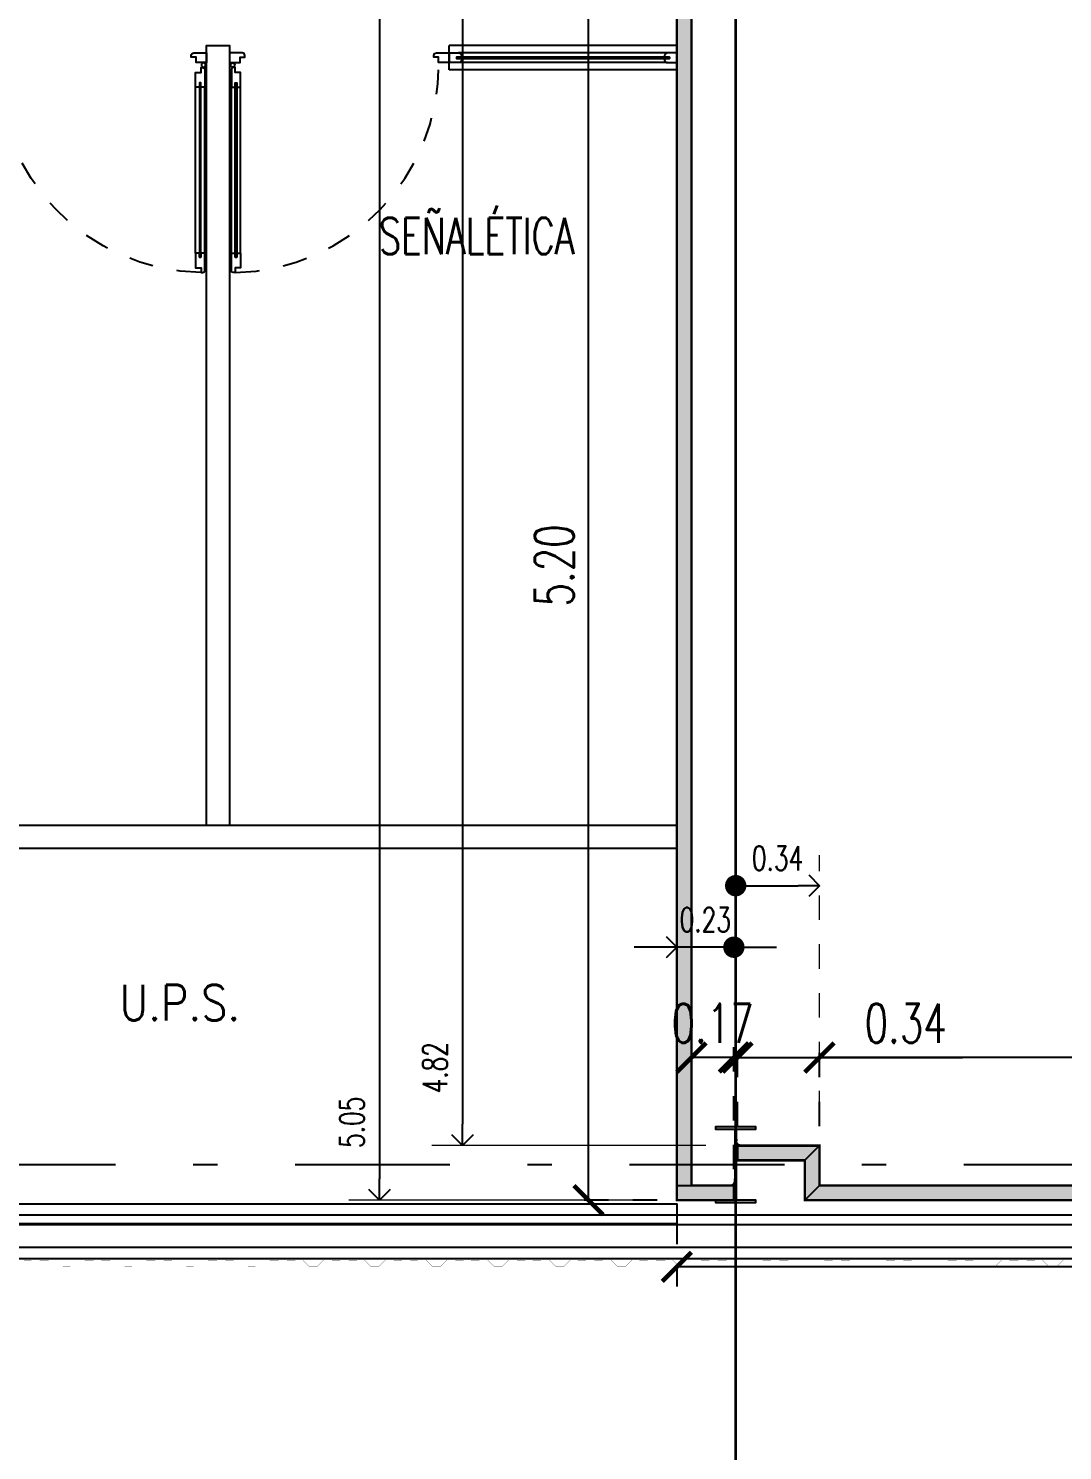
# Model space of a CAD drawing. Header units: millimetres. Extents: x -579 to 213, y -67 to 509.
# Drawn here: x -45.33 to -41.1, y -1.17 to 4.65 of the extents above; entities that cross this region are included whole.
import ezdxf
from ezdxf.enums import TextEntityAlignment as Align
from ezdxf.xclip import XClip

# ---------------------------------------------------------------- set-up
doc = ezdxf.new("R2010")
doc.units = ezdxf.units.MM
doc.header["$LTSCALE"] = 0.1
for name, pattern in [('HIDDEN', [0.375, 0.25, -0.125]), ('X REF - ANELO INST bind$0$X REF - ANELO$0$DASHDOT2', [12.7, 6.35, -3.175, 0, -3.175]), ('X REF - ANELO INST bind$0$X REF - ANELO$0$DASHED2', [0.375, 0.25, -0.125])]:
    doc.linetypes.add(name, pattern=pattern)
for name, color, linetype in [('00 - EJE-DIST -X-  MUROS', 92, 'Continuous'), ('00 - EJE-DIST -Y- MUROS', 10, 'Continuous'), ('02 PCM Panel Media Tº', 132, 'Continuous'), ('X REF - ANELO INST bind$0$X REF - ANELO$0$A-CAMARA', 7, 'Continuous'), ('X REF - ANELO INST bind$0$X REF - ANELO$0$A-CHAPA TRAPEZOIDAL', 8, 'Continuous'), ('X REF - ANELO INST bind$0$X REF - ANELO$0$A-TABIQUE PRY', 7, 'Continuous'), ('X REF - ANELO INST bind$0$X REF - ANELO$0$A-VISTAS', 8, 'Continuous'), ('X REF - ANELO INST bind$0$X REF - ANELO$0$C-ALUMINIO', 8, 'Continuous'), ('X REF - ANELO INST bind$0$X REF - ANELO$0$H-HATCH PANEL  6', 132, 'Continuous'), ('X REF - ANELO INST bind$0$X REF - ANELO$0$MET-COLUMNA METALICA', 7, 'Continuous'), ('X REF - ANELO INST bind$0$X REF - ANELO$0$MET-CORREAS DE CV', 7, 'Continuous'), ('X REF - ANELO INST bind$0$X REF - ANELO$0$MET-EJE CABRIADAS', 8, 'X REF - ANELO INST bind$0$X REF - ANELO$0$DASHDOT2'), ('X REF - ANELO INST bind$0$X REF - ANELO$0$MET-LANA VIDRIO', 8, 'Continuous'), ('X REF - ANELO INST bind$0$X REF - ANELO$0$R-NOMBRE LOCAL', 7, 'Continuous')]:
    doc.layers.add(name, color=color, linetype=linetype)
doc.styles.add('ROMANS', font='romans.shx', dxfattribs={"width": 0.7})
doc.styles.add('X REF - ANELO INST bind$0$X REF - ANELO$0$VAUX', font='romans.shx', dxfattribs={"width": 0.85})
doc.linetypes.add('X REF - ANELO INST bind$0$X REF - ANELO$0$REFERENCIAL CORTE TRANSVERSAL WM$0$BATTING', pattern='A,0.00254,-2.54,[134,ltypeshp.shx,S=2.54,R=0,X=-2.54,Y=0],-5.08,[134,ltypeshp.shx,S=2.54,R=180,X=2.54,Y=0],-2.54', length=10.16254)
doc.dimstyles.new('COTA 1-100', dxfattribs={"dimtxt": 0.16, "dimasz": 0.12, "dimexe": 0.08, "dimexo": 0.08, "dimgap": 0.06, "dimtad": 1, "dimzin": 0, "dimdsep": 46, "dimtxsty": 'ROMANS', "dimblk": 'ARCHTICK', "dimcen": 0, "dimclrd": 256, "dimclre": 8, "dimclrt": 256, "dimadec": 0, "dimazin": 0, "dimtfac": 1, "dimtofl": 0, "dimtmove": 0, "dimatfit": 3, "dimldrblk": 'ARCHTICK', "dimfxl": 1, "dimtolj": 1, "dimtzin": 0, "dimlwd": -1, "dimlwe": -1, "dimarcsym": 0})
doc.dimstyles.new('Cotas Replanteo', dxfattribs={"dimscale": 2.5, "dimtxt": 0.04, "dimasz": 0.035, "dimexe": 0.05, "dimexo": 0.05, "dimgap": 0.025, "dimtad": 1, "dimjust": 2, "dimzin": 0, "dimdsep": 46, "dimtxsty": 'ROMANS', "dimblk1": 'DOT', "dimblk2": 'OPEN90', "dimsah": 1, "dimcen": 0.12, "dimse1": 1, "dimclrd": 256, "dimclre": 256, "dimclrt": 256, "dimadec": 0, "dimazin": 0, "dimtfac": 1, "dimtix": 1, "dimtmove": 0, "dimatfit": 2, "dimldrblk": 'OPEN90', "dimfxl": 0.05, "dimtolj": 1, "dimtzin": 0, "dimlwe": 9, "dimarcsym": 1})

# ---------------------------------------------------------------- blocks, each defined once
blk = doc.blocks.new('X REF - ANELO INST bind$0$X REF - ANELO$0$CMETP')
at = {"layer": 'X REF - ANELO INST bind$0$X REF - ANELO$0$MET-COLUMNA METALICA'}
blk.add_hatch(color=256, dxfattribs=at).paths.add_polyline_path([(-0.0825, 0), (-0.0825, 0.0097), (-0.0073, 0.0097, 0.414214), (-0.0029, 0.0141), (-0.0029, 0.2958, 0.414214), (-0.0073, 0.3002), (-0.0825, 0.3002), (-0.0825, 0.31), (0.0825, 0.31), (0.0825, 0.3002), (0.0073, 0.3002, 0.414214), (0.0029, 0.2958), (0.0029, 0.0141, 0.414214), (0.0073, 0.0097), (0.0825, 0.0097), (0.0825, 0)])
blk.add_lwpolyline([(0.0825, 0.3002), (0.0825, 0.31), (-0.0825, 0.31), (-0.0825, 0.3002), (-0.0073, 0.3002, -0.414214), (-0.0029, 0.2958), (-0.0029, 0.0141, -0.414214), (-0.0073, 0.0097), (-0.0825, 0.0097), (-0.0825, 0), (0.0825, 0), (0.0825, 0.0097), (0.0073, 0.0097, -0.414214), (0.0029, 0.0141), (0.0029, 0.2958, -0.414214), (0.0073, 0.3002)], format="xyb", close=True, dxfattribs=at)
blk = doc.blocks.new('X REF - ANELO INST bind$0$X REF - ANELO$0$N Local')
at = {"layer": 'X REF - ANELO INST bind$0$X REF - ANELO$0$R-NOMBRE LOCAL', "lineweight": 0, "style": 'X REF - ANELO INST bind$0$X REF - ANELO$0$VAUX', "width": 0.85}
for p in [(6337.5718, -934.4549), (6337.5718, -934.7149)]:
    blk.add_attdef('NOMBRE', text='', height=0.1823, dxfattribs=at).set_placement(p, align=Align.CENTER)
blk = doc.blocks.new('X REF - ANELO INST bind$0$X REF - ANELO$0$PA 0.90')
at = {"layer": 'X REF - ANELO INST bind$0$X REF - ANELO$0$C-ALUMINIO', "color": 8}
for p, q in [((-51.6647, 3.3823), (-50.9852, 3.3823)), ((-51.6647, 3.3443), (-50.9852, 3.3443))]:
    blk.add_line(p, q, dxfattribs=at)
at = {"layer": 'X REF - ANELO INST bind$0$X REF - ANELO$0$C-ALUMINIO'}
for points in [[(-51.7247, 3.3673), (-51.7447, 3.3673), (-51.7447, 3.3745, -0.387306), (-51.7376, 3.3823), (-51.6647, 3.3823), (-51.6647, 3.3663), (-51.6822, 3.3663), (-51.6822, 3.3603), (-51.6647, 3.3603), (-51.6647, 3.3443), (-51.7247, 3.3443), (-51.7247, 3.3673), (-51.7447, 3.3673)], [(-50.9252, 3.3673), (-50.9052, 3.3673), (-50.9052, 3.3745, 0.387306), (-50.9123, 3.3823), (-50.9852, 3.3823), (-50.9852, 3.3663), (-50.9677, 3.3663), (-50.9677, 3.3603), (-50.9852, 3.3603), (-50.9852, 3.3443), (-50.9252, 3.3443), (-50.9252, 3.3673), (-50.9052, 3.3673)], [(-50.8847, 3.3899), (-50.8847, 3.3468, 0.502809), (-50.8847, 3.3468), (-50.8847, 3.3468), (-50.8847, 3.3468), (-50.8617, 3.3468), (-50.8617, 3.3271), (-50.8551, 3.3271, 0.418366), (-50.8447, 3.3376), (-50.8447, 3.3899), (-50.8847, 3.3899)], [(-50.8847, 2.4899), (-50.8847, 2.533, -0.502809), (-50.8847, 2.533), (-50.8847, 2.533), (-50.8847, 2.533), (-50.8617, 2.533), (-50.8617, 2.5526), (-50.8551, 2.5526, -0.418366), (-50.8447, 2.5422), (-50.8447, 2.4899), (-50.8847, 2.4899)]]:
    blk.add_lwpolyline(points, format="xyb", dxfattribs=at)
blk.add_lwpolyline([(-51.6822, 3.3603), (-51.6822, 3.3663), (-50.9677, 3.3663), (-50.9677, 3.3603)], close=True, dxfattribs=at)
blk.add_circle((-50.8947, 3.3773, 0.0003), 0.00857, dxfattribs=at)
at = {"layer": 'X REF - ANELO INST bind$0$X REF - ANELO$0$C-ALUMINIO', "color": 8, "linetype": 'X REF - ANELO INST bind$0$X REF - ANELO$0$DASHED2'}
blk.add_arc((-50.8946, 3.3831, -0.0003), 0.8502, 181.06381, 270.66924, dxfattribs=at)
blk = doc.blocks.new('X REF - ANELO INST bind$0$X REF - ANELO')
at = {"layer": 'X REF - ANELO INST bind$0$X REF - ANELO$0$H-HATCH PANEL  6'}
for points in [[(-42.6164, 4.5849), (-42.6164, 5.0551), (-42.6764, 5.0551), (-42.6764, 4.5849), (-42.6764, -0.0853), (-42.6164, -0.0853)], [(-42.0919, 0.0782), (-42.1519, 0.0182), (-42.4279, 0.0182), (-42.4279, 0.0782)], [(-42.1519, 0.0182), (-42.0919, 0.0782), (-42.0919, -0.0853), (-42.1519, -0.1453)], [(-42.4425, -0.0853), (-42.4425, -0.1453), (-42.6764, -0.1453), (-42.6764, -0.0853)], [(-37.1381, -0.0853), (-37.1381, -0.1453), (-42.1519, -0.1453), (-42.0919, -0.0853)]]:
    blk.add_hatch(color=256, dxfattribs=at).paths.add_polyline_path(points)
at = {"layer": 'X REF - ANELO INST bind$0$X REF - ANELO$0$A-CAMARA'}
for points in [[(-42.6164, 4.5849), (-42.6164, 4.5849), (-42.6164, 5.0551), (-42.6764, 5.0551), (-42.6764, 4.5849), (-42.6764, 4.5849), (-42.6764, -0.0853), (-42.6764, -0.0853), (-42.6164, -0.0853), (-42.6164, -0.0853), (-42.6164, 4.5849)], [(-42.4323, 0.0916), (-42.4323, 0.0782), (-42.4188, 0.0782)], [(-42.4323, 0.0916), (-42.4323, 0.0782), (-42.4188, 0.0782)], [(-42.0919, 0.0782), (-42.0919, 0.0782), (-42.0919, 0.0782), (-42.1519, 0.0182), (-42.1519, 0.0182), (-42.1519, 0.0182), (-42.4279, 0.0182), (-42.4279, 0.0182), (-42.4279, 0.0782), (-42.4279, 0.0782), (-42.0919, 0.0782)], [(-42.4425, -0.0853), (-42.4425, -0.0853), (-42.4425, -0.0853), (-42.4425, -0.1453), (-42.4425, -0.1453), (-42.4425, -0.1453), (-42.6764, -0.1453), (-42.6764, -0.1453), (-42.6764, -0.0853), (-42.6764, -0.0853), (-42.4425, -0.0853)], [(-42.4381, -0.0719), (-42.4381, -0.0853), (-42.4516, -0.0853)], [(-42.4381, -0.0719), (-42.4381, -0.0853), (-42.4516, -0.0853)]]:
    blk.add_lwpolyline(points, dxfattribs=at)
for points in [[(-42.4121, 0.0789), (-42.4121, 0.0786), (-42.4085, 0.0786), (-42.4085, 0.0782), (-42.4051, 0.0782), (-42.4051, 0.0784, 0.414214), (-42.4056, 0.0789), (-42.4128, 0.0789, -0.414214), (-42.4316, 0.0976), (-42.4316, 0.1049, 0.414214), (-42.4321, 0.1054), (-42.4323, 0.1054), (-42.4323, 0.102), (-42.4319, 0.102), (-42.4319, 0.0984), (-42.4316, 0.0984)], [(-42.4121, 0.0789), (-42.4121, 0.0786), (-42.4085, 0.0786), (-42.4085, 0.0782), (-42.4051, 0.0782), (-42.4051, 0.0784, 0.414214), (-42.4056, 0.0789), (-42.4128, 0.0789, -0.414214), (-42.4316, 0.0976), (-42.4316, 0.1049, 0.414214), (-42.4321, 0.1054), (-42.4323, 0.1054), (-42.4323, 0.102), (-42.4319, 0.102), (-42.4319, 0.0984), (-42.4316, 0.0984)], [(-42.4582, -0.0846), (-42.4582, -0.085), (-42.4618, -0.085), (-42.4618, -0.0853), (-42.4653, -0.0853), (-42.4653, -0.0851, -0.414214), (-42.4647, -0.0846), (-42.4575, -0.0846, 0.414214), (-42.4388, -0.0659), (-42.4388, -0.0587, -0.414214), (-42.4383, -0.0582), (-42.4381, -0.0582), (-42.4381, -0.0616), (-42.4384, -0.0616), (-42.4384, -0.0652), (-42.4388, -0.0652)], [(-42.4582, -0.0846), (-42.4582, -0.085), (-42.4618, -0.085), (-42.4618, -0.0853), (-42.4653, -0.0853), (-42.4653, -0.0851, -0.414214), (-42.4647, -0.0846), (-42.4575, -0.0846, 0.414214), (-42.4388, -0.0659), (-42.4388, -0.0587, -0.414214), (-42.4383, -0.0582), (-42.4381, -0.0582), (-42.4381, -0.0616), (-42.4384, -0.0616), (-42.4384, -0.0652), (-42.4388, -0.0652)]]:
    blk.add_lwpolyline(points, format="xyb", dxfattribs=at)
at = {"layer": 'X REF - ANELO INST bind$0$X REF - ANELO$0$A-CAMARA', "elevation": 0.0003}
for points in [[(-42.1519, 0.0182), (-42.1519, 0.0182), (-42.1519, 0.0182), (-42.0919, 0.0782), (-42.0919, 0.0782), (-42.0919, 0.0782), (-42.0919, -0.0853), (-42.0919, -0.0853), (-42.1519, -0.1453), (-42.1519, -0.1453), (-42.1519, 0.0182)], [(-37.1381, -0.0853), (-37.1381, -0.0853), (-37.1381, -0.0853), (-37.1381, -0.1453), (-37.1381, -0.1453), (-37.1381, -0.1453), (-42.1519, -0.1453), (-42.1519, -0.1453), (-42.0919, -0.0853), (-42.0919, -0.0853), (-37.1381, -0.0853)]]:
    blk.add_lwpolyline(points, dxfattribs=at)
at = {"layer": 'X REF - ANELO INST bind$0$X REF - ANELO$0$A-CHAPA TRAPEZOIDAL'}
for points in [[(-44.2088, -0.3899, 0.0006, 0.0006, 0), (-44.2388, -0.3899, 0.0006, 0.0006, 0), (-44.2428, -0.3939, 0.0006, 0.0006, 0), (-44.2733, -0.3939, 0.0006, 0.0006, 0), (-44.2773, -0.3899, 0.0006, 0.0006, 0), (-44.3073, -0.3899, 0.0006, 0.0006, 0), (-44.3113, -0.3939, 0.0006, 0.0006, 0), (-44.3413, -0.3939, 0.0006, 0.0006, 0), (-44.3453, -0.3899, 0.0006, 0.0006, 0), (-44.3753, -0.3899, 0.0006, 0.0006, 0), (-44.4036, -0.4182, 0.0006, 0.0006, 0), (-44.4336, -0.4182, 0.0006, 0.0006, 0), (-44.4619, -0.3899, 0.0006, 0.0006, 0), (-44.4919, -0.3899, 0.0006, 0.0006, 0), (-44.4959, -0.3939, 0.0006, 0.0006, 0), (-44.5259, -0.3939, 0.0006, 0.0006, 0), (-44.5299, -0.3899, 0.0006, 0.0006, 0), (-44.5599, -0.3899, 0.0006, 0.0006, 0), (-44.5639, -0.3939, 0.0006, 0.0006, 0), (-44.5939, -0.3939, 0.0006, 0.0006, 0), (-44.5979, -0.3899, 0.0006, 0.0006, 0), (-44.6279, -0.3899, 0.0006, 0.0006, 0), (-44.6562, -0.4182, 0.0006, 0.0006, 0), (-44.6862, -0.4182, 0.0006, 0.0006, 0), (-44.7145, -0.3899, 0.0006, 0.0006, 0), (-44.7445, -0.3899, 0.0006, 0.0006, 0), (-44.7485, -0.3939, 0.0006, 0.0006, 0), (-44.7785, -0.3939, 0.0006, 0.0006, 0), (-44.7825, -0.3899, 0.0006, 0.0006, 0), (-44.8125, -0.3899, 0.0006, 0.0006, 0), (-44.8165, -0.3939, 0.0006, 0.0006, 0), (-44.8465, -0.3939, 0.0006, 0.0006, 0), (-44.8505, -0.3899, 0.0006, 0.0006, 0), (-44.8805, -0.3899, 0.0006, 0.0006, 0), (-44.9088, -0.4182, 0.0006, 0.0006, 0), (-44.9388, -0.4182, 0.0006, 0.0006, 0), (-44.9671, -0.3899, 0.0006, 0.0006, 0), (-44.9971, -0.3899, 0.0006, 0.0006, 0), (-45.0011, -0.3939, 0.0006, 0.0006, 0), (-45.0311, -0.3939, 0.0006, 0.0006, 0), (-45.0351, -0.3899, 0.0006, 0.0006, 0), (-45.0651, -0.3899, 0.0006, 0.0006, 0), (-45.0691, -0.3939, 0.0006, 0.0006, 0), (-45.0991, -0.3939, 0.0006, 0.0006, 0), (-45.1031, -0.3899, 0.0006, 0.0006, 0), (-45.1331, -0.3899, 0.0006, 0.0006, 0), (-45.1613, -0.4182, 0.0006, 0.0006, 0), (-45.1913, -0.4182, 0.0006, 0.0006, 0), (-45.2196, -0.3899, 0.0006, 0.0006, 0), (-45.2496, -0.3899, 0.0006, 0.0006, 0), (-45.2536, -0.3939, 0.0006, 0.0006, 0), (-45.2836, -0.3939, 0.0006, 0.0006, 0), (-45.2876, -0.3899, 0.0006, 0.0006, 0), (-45.3176, -0.3899, 0.0006, 0.0006, 0), (-45.3216, -0.3939, 0.0006, 0.0006, 0), (-45.3516, -0.3939, 0.0006, 0.0006, 0)], [(-42.6934, -0.3899, 0.0006, 0.0006, 0), (-42.7234, -0.3899, 0.0006, 0.0006, 0), (-42.7274, -0.3939, 0.0006, 0.0006, 0), (-42.7579, -0.3939, 0.0006, 0.0006, 0), (-42.7619, -0.3899, 0.0006, 0.0006, 0), (-42.7919, -0.3899, 0.0006, 0.0006, 0), (-42.7959, -0.3939, 0.0006, 0.0006, 0), (-42.8259, -0.3939, 0.0006, 0.0006, 0), (-42.8299, -0.3899, 0.0006, 0.0006, 0), (-42.8599, -0.3899, 0.0006, 0.0006, 0), (-42.8882, -0.4182, 0.0006, 0.0006, 0), (-42.9182, -0.4182, 0.0006, 0.0006, 0), (-42.9465, -0.3899, 0.0006, 0.0006, 0), (-42.9765, -0.3899, 0.0006, 0.0006, 0), (-42.9805, -0.3939, 0.0006, 0.0006, 0), (-43.0105, -0.3939, 0.0006, 0.0006, 0), (-43.0145, -0.3899, 0.0006, 0.0006, 0), (-43.0445, -0.3899, 0.0006, 0.0006, 0), (-43.0485, -0.3939, 0.0006, 0.0006, 0), (-43.0785, -0.3939, 0.0006, 0.0006, 0), (-43.0825, -0.3899, 0.0006, 0.0006, 0), (-43.1125, -0.3899, 0.0006, 0.0006, 0), (-43.1408, -0.4182, 0.0006, 0.0006, 0), (-43.1708, -0.4182, 0.0006, 0.0006, 0), (-43.1991, -0.3899, 0.0006, 0.0006, 0), (-43.2291, -0.3899, 0.0006, 0.0006, 0), (-43.2331, -0.3939, 0.0006, 0.0006, 0), (-43.2631, -0.3939, 0.0006, 0.0006, 0), (-43.2671, -0.3899, 0.0006, 0.0006, 0), (-43.2971, -0.3899, 0.0006, 0.0006, 0), (-43.3011, -0.3939, 0.0006, 0.0006, 0), (-43.3311, -0.3939, 0.0006, 0.0006, 0), (-43.3351, -0.3899, 0.0006, 0.0006, 0), (-43.3651, -0.3899, 0.0006, 0.0006, 0), (-43.3934, -0.4182, 0.0006, 0.0006, 0), (-43.4234, -0.4182, 0.0006, 0.0006, 0), (-43.4516, -0.3899, 0.0006, 0.0006, 0), (-43.4816, -0.3899, 0.0006, 0.0006, 0), (-43.4856, -0.3939, 0.0006, 0.0006, 0), (-43.5156, -0.3939, 0.0006, 0.0006, 0), (-43.5196, -0.3899, 0.0006, 0.0006, 0), (-43.5496, -0.3899, 0.0006, 0.0006, 0), (-43.5536, -0.3939, 0.0006, 0.0006, 0), (-43.5836, -0.3939, 0.0006, 0.0006, 0), (-43.5876, -0.3899, 0.0006, 0.0006, 0), (-43.6176, -0.3899, 0.0006, 0.0006, 0), (-43.6459, -0.4182, 0.0006, 0.0006, 0), (-43.6759, -0.4182, 0.0006, 0.0006, 0), (-43.7042, -0.3899, 0.0006, 0.0006, 0), (-43.7342, -0.3899, 0.0006, 0.0006, 0), (-43.7382, -0.3939, 0.0006, 0.0006, 0), (-43.7682, -0.3939, 0.0006, 0.0006, 0), (-43.7722, -0.3899, 0.0006, 0.0006, 0), (-43.8022, -0.3899, 0.0006, 0.0006, 0), (-43.8062, -0.3939, 0.0006, 0.0006, 0), (-43.8362, -0.3939, 0.0006, 0.0006, 0), (-43.8402, -0.3899, 0.0006, 0.0006, 0), (-43.8702, -0.3899, 0.0006, 0.0006, 0), (-43.8985, -0.4182, 0.0006, 0.0006, 0), (-43.9285, -0.4182, 0.0006, 0.0006, 0), (-43.9568, -0.3899, 0.0006, 0.0006, 0), (-43.9868, -0.3899, 0.0006, 0.0006, 0), (-43.9908, -0.3939, 0.0006, 0.0006, 0), (-44.0208, -0.3939, 0.0006, 0.0006, 0), (-44.0248, -0.3899, 0.0006, 0.0006, 0), (-44.0548, -0.3899, 0.0006, 0.0006, 0), (-44.0588, -0.3939, 0.0006, 0.0006, 0), (-44.0888, -0.3939, 0.0006, 0.0006, 0), (-44.0928, -0.3899, 0.0006, 0.0006, 0), (-44.1228, -0.3899, 0.0006, 0.0006, 0), (-44.1511, -0.4182, 0.0006, 0.0006, 0), (-44.1811, -0.4182, 0.0006, 0.0006, 0), (-44.2093, -0.3899, 0, 0, 0)], [(-41.178, -0.3899, 0.0006, 0.0006, 0), (-41.208, -0.3899, 0.0006, 0.0006, 0), (-41.212, -0.3939, 0.0006, 0.0006, 0), (-41.2425, -0.3939, 0.0006, 0.0006, 0), (-41.2465, -0.3899, 0.0006, 0.0006, 0), (-41.2765, -0.3899, 0.0006, 0.0006, 0), (-41.2805, -0.3939, 0.0006, 0.0006, 0), (-41.3105, -0.3939, 0.0006, 0.0006, 0), (-41.3145, -0.3899, 0.0006, 0.0006, 0), (-41.3445, -0.3899, 0.0006, 0.0006, 0), (-41.3728, -0.4182, 0.0006, 0.0006, 0), (-41.4028, -0.4182, 0.0006, 0.0006, 0), (-41.4311, -0.3899, 0.0006, 0.0006, 0), (-41.4611, -0.3899, 0.0006, 0.0006, 0), (-41.4651, -0.3939, 0.0006, 0.0006, 0), (-41.4951, -0.3939, 0.0006, 0.0006, 0), (-41.4991, -0.3899, 0.0006, 0.0006, 0), (-41.5291, -0.3899, 0.0006, 0.0006, 0), (-41.5331, -0.3939, 0.0006, 0.0006, 0), (-41.5631, -0.3939, 0.0006, 0.0006, 0), (-41.5671, -0.3899, 0.0006, 0.0006, 0), (-41.5971, -0.3899, 0.0006, 0.0006, 0), (-41.6254, -0.4182, 0.0006, 0.0006, 0), (-41.6554, -0.4182, 0.0006, 0.0006, 0), (-41.6837, -0.3899, 0.0006, 0.0006, 0), (-41.7137, -0.3899, 0.0006, 0.0006, 0), (-41.7177, -0.3939, 0.0006, 0.0006, 0), (-41.7477, -0.3939, 0.0006, 0.0006, 0), (-41.7517, -0.3899, 0.0006, 0.0006, 0), (-41.7817, -0.3899, 0.0006, 0.0006, 0), (-41.7857, -0.3939, 0.0006, 0.0006, 0), (-41.8157, -0.3939, 0.0006, 0.0006, 0), (-41.8197, -0.3899, 0.0006, 0.0006, 0), (-41.8497, -0.3899, 0.0006, 0.0006, 0), (-41.8779, -0.4182, 0.0006, 0.0006, 0), (-41.9079, -0.4182, 0.0006, 0.0006, 0), (-41.9362, -0.3899, 0.0006, 0.0006, 0), (-41.9662, -0.3899, 0.0006, 0.0006, 0), (-41.9702, -0.3939, 0.0006, 0.0006, 0), (-42.0002, -0.3939, 0.0006, 0.0006, 0), (-42.0042, -0.3899, 0.0006, 0.0006, 0), (-42.0342, -0.3899, 0.0006, 0.0006, 0), (-42.0382, -0.3939, 0.0006, 0.0006, 0), (-42.0682, -0.3939, 0.0006, 0.0006, 0), (-42.0722, -0.3899, 0.0006, 0.0006, 0), (-42.1022, -0.3899, 0.0006, 0.0006, 0), (-42.1305, -0.4182, 0.0006, 0.0006, 0), (-42.1605, -0.4182, 0.0006, 0.0006, 0), (-42.1888, -0.3899, 0.0006, 0.0006, 0), (-42.2188, -0.3899, 0.0006, 0.0006, 0), (-42.2228, -0.3939, 0.0006, 0.0006, 0), (-42.2528, -0.3939, 0.0006, 0.0006, 0), (-42.2568, -0.3899, 0.0006, 0.0006, 0), (-42.2868, -0.3899, 0.0006, 0.0006, 0), (-42.2908, -0.3939, 0.0006, 0.0006, 0), (-42.3208, -0.3939, 0.0006, 0.0006, 0), (-42.3248, -0.3899, 0.0006, 0.0006, 0), (-42.3548, -0.3899, 0.0006, 0.0006, 0), (-42.3831, -0.4182, 0.0006, 0.0006, 0), (-42.4131, -0.4182, 0.0006, 0.0006, 0), (-42.4414, -0.3899, 0.0006, 0.0006, 0), (-42.4714, -0.3899, 0.0006, 0.0006, 0), (-42.4754, -0.3939, 0.0006, 0.0006, 0), (-42.5054, -0.3939, 0.0006, 0.0006, 0), (-42.5094, -0.3899, 0.0006, 0.0006, 0), (-42.5394, -0.3899, 0.0006, 0.0006, 0), (-42.5434, -0.3939, 0.0006, 0.0006, 0), (-42.5734, -0.3939, 0.0006, 0.0006, 0), (-42.5774, -0.3899, 0.0006, 0.0006, 0), (-42.6074, -0.3899, 0.0006, 0.0006, 0), (-42.6357, -0.4182, 0.0006, 0.0006, 0), (-42.6657, -0.4182, 0.0006, 0.0006, 0), (-42.6939, -0.3899, 0, 0, 0)], [(-41.092, -0.3899, 0.0006, 0.0006, 0), (-41.1202, -0.4182, 0.0006, 0.0006, 0), (-41.1502, -0.4182, 0.0006, 0.0006, 0), (-41.1785, -0.3899, 0.0006, 0.0006, 0), (-41.2085, -0.3899, 0.0006, 0.0006, 0), (-41.2125, -0.3939, 0.0006, 0.0006, 0), (-41.2425, -0.3939, 0.0006, 0.0006, 0), (-41.2465, -0.3899, 0.0006, 0.0006, 0), (-41.2765, -0.3899, 0.0006, 0.0006, 0), (-41.2805, -0.3939, 0.0006, 0.0006, 0), (-41.3105, -0.3939, 0.0006, 0.0006, 0), (-41.3145, -0.3899, 0.0006, 0.0006, 0), (-41.3445, -0.3899, 0.0006, 0.0006, 0), (-41.3728, -0.4182, 0.0006, 0.0006, 0), (-41.4028, -0.4182, 0.0006, 0.0006, 0), (-41.4311, -0.3899, 0.0006, 0.0006, 0), (-41.4611, -0.3899, 0.0006, 0.0006, 0), (-41.4651, -0.3939, 0.0006, 0.0006, 0), (-41.4951, -0.3939, 0.0006, 0.0006, 0), (-41.4991, -0.3899, 0.0006, 0.0006, 0), (-41.5291, -0.3899, 0.0006, 0.0006, 0), (-41.5331, -0.3939, 0.0006, 0.0006, 0), (-41.5631, -0.3939, 0.0006, 0.0006, 0), (-41.5671, -0.3899, 0.0006, 0.0006, 0), (-41.5971, -0.3899, 0.0006, 0.0006, 0), (-41.6254, -0.4182, 0.0006, 0.0006, 0), (-41.6554, -0.4182, 0.0006, 0.0006, 0), (-41.6837, -0.3899, 0.0006, 0.0006, 0), (-41.7137, -0.3899, 0.0006, 0.0006, 0), (-41.7177, -0.3939, 0.0006, 0.0006, 0), (-41.7477, -0.3939, 0.0006, 0.0006, 0), (-41.7517, -0.3899, 0.0006, 0.0006, 0), (-41.7817, -0.3899, 0.0006, 0.0006, 0), (-41.7857, -0.3939, 0.0006, 0.0006, 0), (-41.8157, -0.3939, 0.0006, 0.0006, 0), (-41.8197, -0.3899, 0.0006, 0.0006, 0), (-41.8497, -0.3899, 0.0006, 0.0006, 0), (-41.8779, -0.4182, 0.0006, 0.0006, 0), (-41.9079, -0.4182, 0.0006, 0.0006, 0), (-41.9362, -0.3899, 0, 0, 0)]]:
    blk.add_lwpolyline(points, format="xyseb", dxfattribs=at)
at = {"layer": 'X REF - ANELO INST bind$0$X REF - ANELO$0$A-TABIQUE PRY', "ltscale": 5}
for p, q in [((-42.6764, 1.3899), (-46.5256, 1.3899)), ((-42.6764, 1.2949), (-46.5256, 1.2949))]:
    blk.add_line(p, q, dxfattribs=at)
blk.add_lwpolyline([(-44.603, 1.3899), (-44.603, 4.5849), (-44.5091, 4.5849), (-44.5091, 1.3899)], close=True, dxfattribs=at)
for points in [[(-47.8605, -0.1599), (-42.6764, -0.1599)], [(-47.8605, -0.2424), (-47.8605, -0.1599), (-42.6764, -0.1599), (-42.6764, -0.2424), (-47.8605, -0.2424)]]:
    blk.add_lwpolyline(points, dxfattribs=at)
at = {"layer": 'X REF - ANELO INST bind$0$X REF - ANELO$0$A-VISTAS'}
blk.add_line((-47.8605, -0.2051), (-31.5331, -0.2051), dxfattribs=at)
at = {"layer": 'X REF - ANELO INST bind$0$X REF - ANELO$0$C-ALUMINIO', "color": 8}
for p, q in [((-42.6764, 4.5849), (-43.6091, 4.5849, 0.0157)), ((-43.6091, 4.4849, 0.0157), (-43.6091, 4.5849, 0.0157)), ((-42.7143, 4.5549), (-43.5712, 4.5549, 0.0157)), ((-42.716, 4.5149), (-43.5695, 4.5149, 0.0157)), ((-42.6764, 4.4849), (-43.6091, 4.4849, 0.0157))]:
    blk.add_line(p, q, dxfattribs=at)
at = {"layer": 'X REF - ANELO INST bind$0$X REF - ANELO$0$C-ALUMINIO', "elevation": 0.0157}
blk.add_lwpolyline([(-43.6091, 4.5549), (-43.5712, 4.5549, -0.398972), (-43.5591, 4.5433), (-43.5591, 4.5379), (-43.5787, 4.5379), (-43.5787, 4.5319), (-43.5591, 4.5319), (-43.5591, 4.5253, -0.418366), (-43.5695, 4.5149), (-43.6091, 4.5149), (-43.6091, 4.5549)], format="xyb", dxfattribs=at)
at = {"layer": 'X REF - ANELO INST bind$0$X REF - ANELO$0$C-ALUMINIO'}
blk.add_lwpolyline([(-42.6764, 4.5549), (-42.7143, 4.5549, 0.398972), (-42.7264, 4.5433), (-42.7264, 4.5379), (-42.7067, 4.5379), (-42.7067, 4.5319), (-42.7264, 4.5319), (-42.7264, 4.5253, 0.418366), (-42.716, 4.5149), (-42.6764, 4.5149), (-42.6764, 4.5549)], format="xyb", dxfattribs=at)
blk.add_lwpolyline([(-43.5591, 4.5319), (-42.7067, 4.5319), (-42.7067, 4.5379), (-43.5591, 4.5379)], dxfattribs=at)
at = {"layer": 'X REF - ANELO INST bind$0$X REF - ANELO$0$MET-CORREAS DE CV'}
for p, q in [((-47.8605, -0.2451), (-31.6007, -0.2451)), ((-31.6001, -0.3851), (-53.3884, -0.3851))]:
    blk.add_line(p, q, dxfattribs=at)
at = {"layer": 'X REF - ANELO INST bind$0$X REF - ANELO$0$MET-EJE CABRIADAS'}
for p, q in [((-42.4351, -0.8271, -0.0011), (-42.4351, 42.1137, -0.0011)), ((1.6043, -0.0001), (-54.2799, -0.0001))]:
    blk.add_line(p, q, dxfattribs=at)
at = {"layer": 'X REF - ANELO INST bind$0$X REF - ANELO$0$MET-LANA VIDRIO', "linetype": 'X REF - ANELO INST bind$0$X REF - ANELO$0$REFERENCIAL CORTE TRANSVERSAL WM$0$BATTING', "ltscale": 0.025}
blk.add_lwpolyline([(-47.8605, -0.3377), (-31.6514, -0.3377)], dxfattribs=at)
at = {"xscale": -1, "rotation": 270}
blk.add_blockref('X REF - ANELO INST bind$0$X REF - ANELO$0$PA 0.90', (-47.9929, 55.3996, 0.0157), dxfattribs=at)
at = {"rotation": 90}
blk.add_blockref('X REF - ANELO INST bind$0$X REF - ANELO$0$PA 0.90', (-41.1192, 55.3996, 0.0157), dxfattribs=at)
ref = blk.add_blockref('X REF - ANELO INST bind$0$X REF - ANELO$0$N Local', (5026.5613, 751.5015, -0.0142), dxfattribs=dict(xscale=-0.7999999999999545, yscale=0.8000000000000114, zscale=0.8))
ref.add_attrib('NOMBRE', 'SEÑALÉTICA', dxfattribs={"layer": 'X REF - ANELO INST bind$0$X REF - ANELO$0$R-NOMBRE LOCAL', "lineweight": 0, "height": 0.15, "style": 'X REF - ANELO INST bind$0$X REF - ANELO$0$VAUX', "width": 0.7}).set_placement((-43.4961, 3.7297, -0.0142), align=Align.CENTER)
ref = blk.add_blockref('X REF - ANELO INST bind$0$X REF - ANELO$0$N Local', (5025.3451, 748.363, 0.0219), dxfattribs=dict(xscale=-0.7999999999999545, yscale=0.8000000000000114, zscale=0.8))
ref.add_attrib('NOMBRE', 'U.P.S.', dxfattribs={"layer": 'X REF - ANELO INST bind$0$X REF - ANELO$0$R-NOMBRE LOCAL', "lineweight": 0, "height": 0.1458, "style": 'X REF - ANELO INST bind$0$X REF - ANELO$0$VAUX', "width": 0.85}).set_placement((-44.7123, 0.5911, 0.0219), align=Align.CENTER)
at = {"layer": 'X REF - ANELO INST bind$0$X REF - ANELO$0$MET-COLUMNA METALICA', "rotation": 180}
blk.add_blockref('X REF - ANELO INST bind$0$X REF - ANELO$0$CMETP', (-42.4352, 0.1549, -0.0203), dxfattribs=at)
blk = doc.blocks.new('X REF - ANELO INST bind')
ref = blk.add_blockref('X REF - ANELO INST bind$0$X REF - ANELO', (0, 0))
XClip(ref).set_block_clipping_path([(-76.9680737415, -24.7711317477), (92.9860355418, 61.1669630168)])
blk = doc.blocks.new('_ArchTick')
at = {"color": 0, "linetype": 'ByBlock', "const_width": 0.15}
blk.add_lwpolyline([(-0.5, -0.5), (0.5, 0.5)], dxfattribs=at)
blk = doc.blocks.new('*D48')
at = {"layer": '02 PCM Panel Media Tº', "color": 8, "linetype": 'HIDDEN', "transparency": 16777216}
for p, q in [((-42.6764, -0.2253), (-42.6764, -0.4982)), ((-32.6769, -0.4352), (-32.6769, -0.3382))]:
    blk.add_line(p, q, dxfattribs=at)
at = {"layer": '02 PCM Panel Media Tº', "transparency": 16777216}
blk.add_line((-32.6769, -0.4182), (-42.6764, -0.4182), dxfattribs=at)
at = {"layer": 'Defpoints', "color": 0, "transparency": 16777216}
for p in [(-42.6764, -0.1453), (-42.6764, -0.4182), (-32.6769, -0.5152)]:
    blk.add_point(p, dxfattribs=at)
at = {"layer": '02 PCM Panel Media Tº', "transparency": 16777216, "xscale": 0.12, "yscale": 0.12, "zscale": 0.12, "rotation": 180}
blk.add_blockref('_ArchTick', (-42.6764, -0.4182), dxfattribs=at)
at = {"layer": '02 PCM Panel Media Tº', "transparency": 16777216, "xscale": 0.12, "yscale": 0.12, "zscale": 0.12}
blk.add_blockref('_ArchTick', (-32.6769, -0.4182), dxfattribs=at)
at = {"layer": '02 PCM Panel Media Tº', "transparency": 16777216, "insert": (-37.6767, -0.2782), "char_height": 0.16, "attachment_point": 5, "style": 'ROMANS'}
blk.add_mtext('\\A1;10.00', dxfattribs=at)
blk = doc.blocks.new('*D49')
at = {"layer": '02 PCM Panel Media Tº', "color": 8, "linetype": 'HIDDEN', "transparency": 16777216}
for p, q in [((-42.7564, 5.0551), (-43.1184, 5.0551)), ((-42.7564, -0.1453), (-43.1184, -0.1453))]:
    blk.add_line(p, q, dxfattribs=at)
at = {"layer": '02 PCM Panel Media Tº', "transparency": 16777216}
blk.add_line((-43.0384, -0.1453), (-43.0384, 5.0551), dxfattribs=at)
at = {"layer": 'Defpoints', "color": 0, "transparency": 16777216}
for p in [(-43.0384, 5.0551), (-42.6764, 5.0551), (-42.6764, -0.1453)]:
    blk.add_point(p, dxfattribs=at)
at = {"layer": '02 PCM Panel Media Tº', "transparency": 16777216, "xscale": 0.12, "yscale": 0.12, "zscale": 0.12}
for p, rotation in [((-43.0384, 5.0551), 90), ((-43.0384, -0.1453), 270)]:
    blk.add_blockref('_ArchTick', p, dxfattribs=dict(at, rotation=rotation))
at = {"layer": '02 PCM Panel Media Tº', "transparency": 16777216, "insert": (-43.1784, 2.4549), "char_height": 0.16, "attachment_point": 5, "rotation": 90, "style": 'ROMANS'}
blk.add_mtext('\\A1;5.20', dxfattribs=at)
blk = doc.blocks.new('*D126')
at = {"layer": '02 PCM Panel Media Tº', "color": 8, "linetype": 'HIDDEN', "transparency": 16777216}
for p, q in [((-42.0919, 0.1582), (-42.0919, 0.5194)), ((-37.1381, -0.014), (-37.1381, 0.5194))]:
    blk.add_line(p, q, dxfattribs=at)
at = {"layer": '02 PCM Panel Media Tº', "transparency": 16777216}
blk.add_line((-37.1381, 0.4394), (-42.0919, 0.4394), dxfattribs=at)
at = {"layer": 'Defpoints', "color": 0, "transparency": 16777216}
for p in [(-42.0919, 0.4394), (-42.0919, 0.0782), (-37.1381, -0.094)]:
    blk.add_point(p, dxfattribs=at)
at = {"layer": '02 PCM Panel Media Tº', "transparency": 16777216, "xscale": 0.12, "yscale": 0.12, "zscale": 0.12, "rotation": 180}
blk.add_blockref('_ArchTick', (-42.0919, 0.4394), dxfattribs=at)
at = {"layer": '02 PCM Panel Media Tº', "transparency": 16777216, "xscale": 0.12, "yscale": 0.12, "zscale": 0.12}
blk.add_blockref('_ArchTick', (-37.1381, 0.4394), dxfattribs=at)
at = {"layer": '02 PCM Panel Media Tº', "transparency": 16777216, "insert": (-39.615, 0.5794), "char_height": 0.16, "attachment_point": 5, "style": 'ROMANS'}
blk.add_mtext('\\A1;4.95', dxfattribs=at)
blk = doc.blocks.new('*D127')
at = {"layer": '02 PCM Panel Media Tº', "color": 8, "linetype": 'HIDDEN', "transparency": 16777216}
for p, q in [((-42.4279, 0.1582), (-42.4279, 0.5194)), ((-42.0919, 0.1582), (-42.0919, 0.5194))]:
    blk.add_line(p, q, dxfattribs=at)
at = {"layer": '02 PCM Panel Media Tº', "transparency": 16777216}
for p, q in [((-42.4279, 0.4394), (-42.0919, 0.4394)), ((-42.0919, 0.4394), (-41.5052, 0.4394))]:
    blk.add_line(p, q, dxfattribs=at)
at = {"layer": 'Defpoints', "color": 0, "transparency": 16777216}
for p in [(-42.4279, 0.4394), (-42.4279, 0.0782), (-42.0919, 0.0782)]:
    blk.add_point(p, dxfattribs=at)
at = {"layer": '02 PCM Panel Media Tº', "transparency": 16777216, "xscale": 0.12, "yscale": 0.12, "zscale": 0.12, "rotation": 180}
blk.add_blockref('_ArchTick', (-42.4279, 0.4394), dxfattribs=at)
at = {"layer": '02 PCM Panel Media Tº', "transparency": 16777216, "xscale": 0.12, "yscale": 0.12, "zscale": 0.12}
blk.add_blockref('_ArchTick', (-42.0919, 0.4394), dxfattribs=at)
at = {"layer": '02 PCM Panel Media Tº', "transparency": 16777216, "insert": (-41.7385, 0.5794), "char_height": 0.16, "attachment_point": 5, "style": 'ROMANS'}
blk.add_mtext('\\A1;0.34', dxfattribs=at)
blk = doc.blocks.new('*D130')
at = {"layer": '02 PCM Panel Media Tº', "color": 8, "linetype": 'HIDDEN', "transparency": 16777216}
for p, q in [((-42.6164, -0.0053), (-42.6164, 0.5194)), ((-42.4425, -0.0186), (-42.4425, 0.5194))]:
    blk.add_line(p, q, dxfattribs=at)
at = {"layer": '02 PCM Panel Media Tº', "transparency": 16777216}
blk.add_line((-42.4425, 0.4394), (-42.6164, 0.4394), dxfattribs=at)
at = {"layer": 'Defpoints', "color": 0, "transparency": 16777216}
for p in [(-42.6164, 0.4394), (-42.6164, -0.0853), (-42.4425, -0.0986)]:
    blk.add_point(p, dxfattribs=at)
at = {"layer": '02 PCM Panel Media Tº', "transparency": 16777216, "xscale": 0.12, "yscale": 0.12, "zscale": 0.12, "rotation": 180}
blk.add_blockref('_ArchTick', (-42.6164, 0.4394), dxfattribs=at)
at = {"layer": '02 PCM Panel Media Tº', "transparency": 16777216, "xscale": 0.12, "yscale": 0.12, "zscale": 0.12}
blk.add_blockref('_ArchTick', (-42.4425, 0.4394), dxfattribs=at)
at = {"layer": '02 PCM Panel Media Tº', "transparency": 16777216, "insert": (-42.5295, 0.5794), "char_height": 0.16, "attachment_point": 5, "style": 'ROMANS'}
blk.add_mtext('\\A1;0.17', dxfattribs=at)
blk = doc.blocks.new('_Dot')
at = {"color": 0, "linetype": 'ByBlock', "lineweight": -2}
blk.add_line((-0.5, 0), (-1, 0), dxfattribs=at)
at = {"color": 0, "linetype": 'ByBlock', "const_width": 0.5}
blk.add_lwpolyline([(-0.25, 0, 1), (0.25, 0, 1)], format="xyb", close=True, dxfattribs=at)
blk = doc.blocks.new('_Open90')
at = {"color": 0, "linetype": 'ByBlock', "lineweight": -2}
for p, q in [((0, 0), (-1, 0)), ((-0.5, 0.5), (0, 0)), ((0, 0), (-0.5, -0.5))]:
    blk.add_line(p, q, dxfattribs=at)
blk = doc.blocks.new('*D159')
at = {"layer": '00 - EJE-DIST -X-  MUROS', "lineweight": -2, "transparency": 16777216}
blk.add_line((-43.5548, 4.8124), (-43.5548, 0.1657), dxfattribs=at)
at = {"layer": '00 - EJE-DIST -X-  MUROS', "lineweight": 9, "transparency": 16777216}
blk.add_line((-42.5573, 0.0782), (-43.6798, 0.0782), dxfattribs=at)
at = {"layer": 'Defpoints', "color": 0, "transparency": 16777216}
for p in [(-43.5548, 4.8999), (-43.5548, 0.0782), (-42.4323, 0.0782)]:
    blk.add_point(p, dxfattribs=at)
at = {"layer": '00 - EJE-DIST -X-  MUROS', "lineweight": -2, "transparency": 16777216, "xscale": 0.08750000000000001, "yscale": 0.08750000000000001, "zscale": 0.08750000000000001}
for name, p, rotation in [('_Dot', (-43.5548, 4.8999), 90), ('_Open90', (-43.5548, 0.0782), 270)]:
    blk.add_blockref(name, p, dxfattribs=dict(at, rotation=rotation))
at = {"layer": '00 - EJE-DIST -X-  MUROS', "transparency": 16777216, "insert": (-43.6673, 0.3974), "char_height": 0.1, "attachment_point": 5, "rotation": 90, "style": 'ROMANS'}
blk.add_mtext('\\A1;4.82', dxfattribs=at)
blk = doc.blocks.new('*D160')
at = {"layer": '00 - EJE-DIST -X-  MUROS', "lineweight": -2, "transparency": 16777216}
blk.add_line((-43.8949, 4.8124), (-43.8949, -0.0578), dxfattribs=at)
at = {"layer": '00 - EJE-DIST -X-  MUROS', "lineweight": 9, "transparency": 16777216}
blk.add_line((-42.8014, -0.1453), (-44.0199, -0.1453), dxfattribs=at)
at = {"layer": 'Defpoints', "color": 0, "transparency": 16777216}
for p in [(-44.235, 4.8999), (-43.8949, -0.1453), (-42.6764, -0.1453)]:
    blk.add_point(p, dxfattribs=at)
at = {"layer": '00 - EJE-DIST -X-  MUROS', "lineweight": -2, "transparency": 16777216, "xscale": 0.08750000000000001, "yscale": 0.08750000000000001, "zscale": 0.08750000000000001}
for name, p, rotation in [('_Dot', (-43.8949, 4.8999), 90), ('_Open90', (-43.8949, -0.1453), 270)]:
    blk.add_blockref(name, p, dxfattribs=dict(at, rotation=rotation))
at = {"layer": '00 - EJE-DIST -X-  MUROS', "transparency": 16777216, "insert": (-44.0074, 0.1738), "char_height": 0.1, "attachment_point": 5, "rotation": 90, "style": 'ROMANS'}
blk.add_mtext('\\A1;5.05', dxfattribs=at)
blk = doc.blocks.new('*D244')
at = {"layer": '00 - EJE-DIST -Y- MUROS', "linetype": 'HIDDEN', "lineweight": 9, "transparency": 16777216}
blk.add_line((-42.6764, 0.6562), (-42.6764, 1.0162), dxfattribs=at)
at = {"layer": '00 - EJE-DIST -Y- MUROS', "lineweight": -2, "transparency": 16777216}
for p, q in [((-42.7639, 0.8912), (-42.8514, 0.8912)), ((-42.4425, 0.8912), (-42.6764, 0.8912)), ((-42.355, 0.8912), (-42.2675, 0.8912))]:
    blk.add_line(p, q, dxfattribs=at)
at = {"layer": 'Defpoints', "color": 0, "transparency": 16777216}
for p in [(-42.6764, 0.8912), (-42.6764, 0.5312), (-42.4425, 0.5194)]:
    blk.add_point(p, dxfattribs=at)
at = {"layer": '00 - EJE-DIST -Y- MUROS', "lineweight": -2, "transparency": 16777216, "xscale": 0.08750000000000001, "yscale": 0.08750000000000001, "zscale": 0.08750000000000001}
blk.add_blockref('_Open90', (-42.6764, 0.8912), dxfattribs=at)
at = {"layer": '00 - EJE-DIST -Y- MUROS', "lineweight": -2, "transparency": 16777216, "xscale": 0.08750000000000001, "yscale": 0.08750000000000001, "zscale": 0.08750000000000001, "rotation": 180}
blk.add_blockref('_Dot', (-42.4425, 0.8912), dxfattribs=at)
at = {"layer": '00 - EJE-DIST -Y- MUROS', "transparency": 16777216, "insert": (-42.5595, 1.0037), "char_height": 0.1, "attachment_point": 5, "style": 'ROMANS'}
blk.add_mtext('\\A1;0.23', dxfattribs=at)
blk = doc.blocks.new('*D245')
at = {"layer": '00 - EJE-DIST -Y- MUROS', "linetype": 'HIDDEN', "lineweight": 9, "transparency": 16777216}
blk.add_line((-42.0919, 0.2032), (-42.0919, 1.2682), dxfattribs=at)
at = {"layer": '00 - EJE-DIST -Y- MUROS', "lineweight": -2, "transparency": 16777216}
blk.add_line((-42.3476, 1.1432), (-42.1794, 1.1432), dxfattribs=at)
at = {"layer": 'Defpoints', "color": 0, "transparency": 16777216}
for p in [(-42.0919, 1.1432), (-42.4351, 0.7765, -0.0011), (-42.0919, 0.0782)]:
    blk.add_point(p, dxfattribs=at)
at = {"layer": '00 - EJE-DIST -Y- MUROS', "lineweight": -2, "transparency": 16777216, "xscale": 0.08750000000000001, "yscale": 0.08750000000000001, "zscale": 0.08750000000000001, "rotation": 180}
blk.add_blockref('_Dot', (-42.4351, 1.1432), dxfattribs=at)
at = {"layer": '00 - EJE-DIST -Y- MUROS', "lineweight": -2, "transparency": 16777216, "xscale": 0.08750000000000001, "yscale": 0.08750000000000001, "zscale": 0.08750000000000001}
blk.add_blockref('_Open90', (-42.0919, 1.1432), dxfattribs=at)
at = {"layer": '00 - EJE-DIST -Y- MUROS', "transparency": 16777216, "insert": (-42.2635, 1.2557), "char_height": 0.1, "attachment_point": 5, "style": 'ROMANS'}
blk.add_mtext('\\A1;0.34', dxfattribs=at)

msp = doc.modelspace()

# ---------------------------------------------------------------- linework, layer by layer
at = {"layer": '00 - EJE-DIST -Y- MUROS', "const_width": 0.01, "elevation": -0.0011}
msp.add_lwpolyline([(-42.4351, 44.2447), (-42.4351, -2.5346)], dxfattribs=at)
at = {"layer": '02 PCM Panel Media Tº', "const_width": 0.01}
for points in [[(-42.4425, -0.0853), (-42.6164, -0.0853), (-42.616, 5.0551), (-42.6764, 5.0551), (-42.6764, -0.1453), (-42.4425, -0.1453), (-42.4425, -0.0853)], [(-37.1381, -0.0853), (-42.0919, -0.0853), (-42.0919, 0.0782), (-42.4279, 0.0782), (-42.4279, 0.0182), (-42.1519, 0.0182), (-42.1519, -0.1453), (-37.1381, -0.1453), (-37.1381, -0.0853)]]:
    msp.add_lwpolyline(points, dxfattribs=at)

# ---------------------------------------------------------------- block references
msp.add_blockref('X REF - ANELO INST bind', (0, 0))

# ---------------------------------------------------------------- dimensions: what is measured, and where the dimension line sits
at = {"layer": '00 - EJE-DIST -X-  MUROS'}
for base, p1, p2, picture, middle in [((-43.8949, -0.1453), (-44.235, 4.8999), (-42.6764, -0.1453), '*D160', (-44.0074, 0.1738)), ((-43.5548, 0.0782), (-43.5548, 4.8999), (-42.4323, 0.0782), '*D159', (-43.6673, 0.3974))]:
    dim = msp.add_linear_dim(base=base, p1=p1, p2=p2, angle=90, dimstyle='Cotas Replanteo', dxfattribs=at)
    dim.commit()
    dim.dimension.update_dxf_attribs({"geometry": picture, "text_midpoint": middle})
at = {"layer": '00 - EJE-DIST -Y- MUROS'}
for base, p1, p2, picture, middle in [((-42.0919, 1.1432), (-42.4351, 0.7765, -0.0011), (-42.0919, 0.0782), '*D245', (-42.2635, 1.2557)), ((-42.6764, 0.8912), (-42.4425, 0.5194), (-42.6764, 0.5312), '*D244', (-42.5595, 1.0037))]:
    dim = msp.add_linear_dim(base=base, p1=p1, p2=p2, dimstyle='Cotas Replanteo', dxfattribs=at)
    dim.commit()
    dim.dimension.update_dxf_attribs({"geometry": picture, "text_midpoint": middle})
at = {"layer": '02 PCM Panel Media Tº'}
dim = msp.add_linear_dim(base=(-43.0384, 5.0551), p1=(-42.6764, -0.1453), p2=(-42.6764, 5.0551), angle=90, dimstyle='COTA 1-100', dxfattribs=at)
dim.commit()
dim.dimension.update_dxf_attribs({"geometry": '*D49', "text_midpoint": (-43.1784, 2.4549)})
for base, p1, p2, picture, middle in [((-42.6164, 0.4394), (-42.4425, -0.0986), (-42.6164, -0.0853), '*D130', (-42.5295, 0.4394)), ((-42.4279, 0.4394), (-42.0919, 0.0782), (-42.4279, 0.0782), '*D127', (-41.7385, 0.4394))]:
    dim = msp.add_linear_dim(base=base, p1=p1, p2=p2, dimstyle='COTA 1-100', dxfattribs=at)
    dim.commit()
    dim.dimension.update_dxf_attribs({"geometry": picture, "text_midpoint": middle, "dimtype": 160})
for base, p1, p2, picture, middle in [((-42.0919, 0.4394), (-37.1381, -0.094), (-42.0919, 0.0782), '*D126', (-39.615, 0.5794)), ((-42.6764, -0.4182), (-32.6769, -0.5152), (-42.6764, -0.1453), '*D48', (-37.6767, -0.2782))]:
    dim = msp.add_linear_dim(base=base, p1=p1, p2=p2, dimstyle='COTA 1-100', dxfattribs=at)
    dim.commit()
    dim.dimension.update_dxf_attribs({"geometry": picture, "text_midpoint": middle})

doc.saveas('drawing.dxf')
